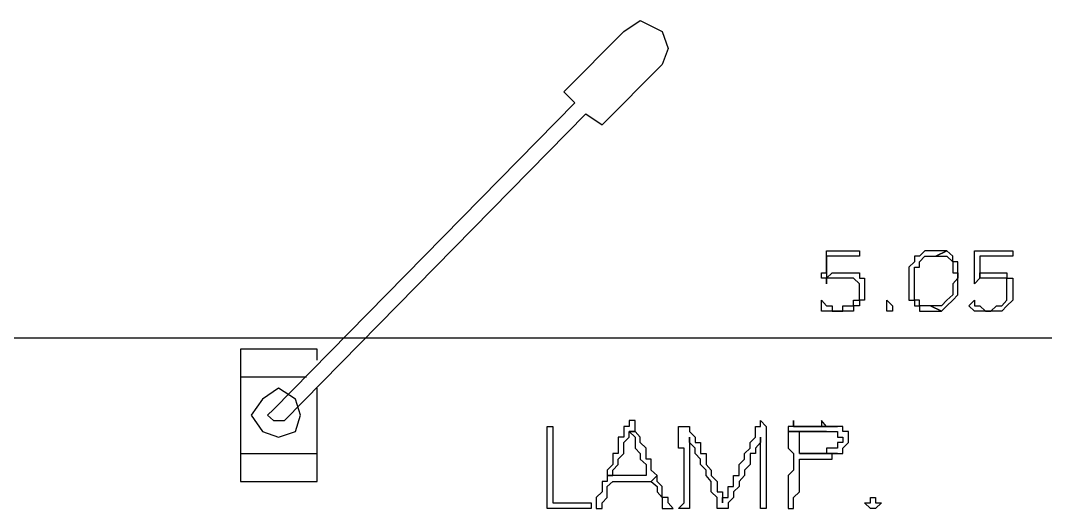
# Model space of a CAD drawing. Header units: millimetres. Extents: x -518.8 to -461.2, y 3.5 to 44.2.
# Drawn here: x -489.921 to -488.73, y 5.08 to 5.647 of the extents above; entities that cross this region are included whole.
import ezdxf

# ---------------------------------------------------------------- set-up
doc = ezdxf.new("R2010")
doc.units = ezdxf.units.MM
doc.header["$MEASUREMENT"] = 0
for name, color, linetype in [('151', 151, 'Continuous'), ('16', 16, 'Continuous'), ('MYSOLIDS', 7, 'Continuous')]:
    doc.layers.add(name, color=color, linetype=linetype)

msp = doc.modelspace()

# ---------------------------------------------------------------- linework, layer by layer
at = {"layer": '151'}
for points in [[(-489.2767, 5.5511), (-489.2895, 5.5639), (-489.2196, 5.6338), (-489.2196, 5.6338), (-489.2008, 5.6466), (-489.1752, 5.6338), (-489.1684, 5.6142), (-489.1752, 5.5954)], [(-489.6143, 5.1819), (-489.2639, 5.5383), (-489.2451, 5.5255), (-489.1752, 5.5954)], [(-489.6271, 5.1947), (-489.2767, 5.5511)], [(-489.576, 5.2646), (-489.6654, 5.2646)], [(-489.6654, 5.2646), (-489.6654, 5.1112)], [(-489.576, 5.2518), (-489.576, 5.2646)], [(-489.5887, 5.2323), (-489.6654, 5.2323)], [(-489.5955, 5.1879), (-489.6015, 5.2067), (-489.6211, 5.2195), (-489.6399, 5.2067), (-489.6527, 5.1879), (-489.6399, 5.1691), (-489.6211, 5.1624), (-489.6015, 5.1691), (-489.5955, 5.1879)], [(-489.576, 5.1112), (-489.576, 5.2195)], [(-489.6271, 5.1947), (-489.6339, 5.1879), (-489.6271, 5.1819), (-489.6211, 5.1819), (-489.6143, 5.1819)], [(-489.6654, 5.1436), (-489.576, 5.1436)], [(-489.6654, 5.1112), (-489.576, 5.1112)]]:
    msp.add_lwpolyline(points, dxfattribs=at)
at = {"layer": '16'}
msp.add_lwpolyline([(-486.2978, 5.2774), (-491.4609, 5.2774)], dxfattribs=at)
at = {"layer": 'MYSOLIDS'}
for points in [[(-488.9842, 5.3729), (-488.9842, 5.3661), (-488.9842, 5.3661), (-488.9842, 5.3661), (-488.9842, 5.3601), (-488.9842, 5.3533), (-488.9842, 5.3533), (-488.9842, 5.3533), (-488.9842, 5.3473), (-488.9775, 5.3533), (-488.9775, 5.3533), (-488.9714, 5.3533), (-488.9714, 5.3533), (-488.9714, 5.3533), (-488.9654, 5.3533), (-488.9654, 5.3533), (-488.9654, 5.3533), (-488.9587, 5.3533), (-488.9527, 5.3533), (-488.9527, 5.3533), (-488.9527, 5.3533), (-488.9459, 5.3533), (-488.9459, 5.3473), (-488.9459, 5.3473), (-488.9399, 5.3473), (-488.9399, 5.3406), (-488.9399, 5.3406), (-488.9399, 5.3345), (-488.9399, 5.3345), (-488.9399, 5.3278), (-488.9399, 5.3278), (-488.9399, 5.3218), (-488.9399, 5.3218), (-488.9459, 5.3218), (-488.9459, 5.315), (-488.9459, 5.315), (-488.9459, 5.315), (-488.9527, 5.315), (-488.9527, 5.309), (-488.9587, 5.309), (-488.9587, 5.309), (-488.9654, 5.309), (-488.9654, 5.309), (-488.9714, 5.309), (-488.9714, 5.309), (-488.9775, 5.309), (-488.9775, 5.309), (-488.9842, 5.309), (-488.9842, 5.309), (-488.9842, 5.309), (-488.9902, 5.309), (-488.9902, 5.315), (-488.9902, 5.315), (-488.9902, 5.315), (-488.9902, 5.315), (-488.9902, 5.3218), (-488.9902, 5.3218), (-488.9842, 5.315), (-488.9842, 5.315), (-488.9842, 5.315), (-488.9842, 5.315), (-488.9842, 5.315), (-488.9775, 5.315), (-488.9775, 5.315), (-488.9775, 5.309), (-488.9714, 5.309), (-488.9714, 5.309), (-488.9714, 5.309), (-488.9654, 5.309), (-488.9654, 5.315), (-488.9587, 5.315), (-488.9587, 5.315), (-488.9527, 5.315), (-488.9527, 5.315), (-488.9527, 5.3218), (-488.9459, 5.3218), (-488.9459, 5.3278), (-488.9459, 5.3278), (-488.9459, 5.3345), (-488.9459, 5.3345), (-488.9459, 5.3406), (-488.9459, 5.3406), (-488.9459, 5.3406), (-488.9527, 5.3473), (-488.9527, 5.3473), (-488.9527, 5.3473), (-488.9527, 5.3473), (-488.9587, 5.3473), (-488.9587, 5.3473), (-488.9654, 5.3473), (-488.9654, 5.3473), (-488.9714, 5.3473), (-488.9714, 5.3473), (-488.9714, 5.3473), (-488.9775, 5.3473), (-488.9775, 5.3473), (-488.9842, 5.3473), (-488.9842, 5.3473), (-488.9842, 5.3406), (-488.9842, 5.3406), (-488.9842, 5.3473), (-488.9842, 5.3473), (-488.9902, 5.3473), (-488.9902, 5.3473), (-488.9902, 5.3473), (-488.9902, 5.3533), (-488.9842, 5.3533), (-488.9842, 5.3601), (-488.9842, 5.3601), (-488.9842, 5.3661), (-488.9842, 5.3729), (-488.9842, 5.3729), (-488.9842, 5.3729), (-488.9842, 5.3729), (-488.9842, 5.3789), (-488.9842, 5.3789), (-488.9842, 5.3789), (-488.9775, 5.3789), (-488.9775, 5.3789), (-488.9714, 5.3789), (-488.9714, 5.3789), (-488.9654, 5.3789), (-488.9654, 5.3789), (-488.9587, 5.3789), (-488.9587, 5.3789), (-488.9527, 5.3789), (-488.9527, 5.3789), (-488.9459, 5.3789), (-488.9459, 5.3789), (-488.9459, 5.3789), (-488.9459, 5.3789), (-488.9459, 5.3789), (-488.9459, 5.3789), (-488.9459, 5.3789), (-488.9459, 5.3729), (-488.9459, 5.3729), (-488.9459, 5.3729), (-488.9527, 5.3729), (-488.9527, 5.3729), (-488.9587, 5.3729), (-488.9587, 5.3729), (-488.9654, 5.3729), (-488.9714, 5.3729), (-488.9714, 5.3729), (-488.9775, 5.3729), (-488.9775, 5.3729), (-488.9842, 5.3729), (-488.9842, 5.3729), (-488.9842, 5.3729), (-488.9842, 5.3729)], [(-488.8572, 5.3789), (-488.8572, 5.3789), (-488.8632, 5.3789), (-488.8632, 5.3789), (-488.8699, 5.3789), (-488.8699, 5.3789), (-488.876, 5.3729), (-488.876, 5.3729), (-488.882, 5.3729), (-488.882, 5.3661), (-488.882, 5.3661), (-488.882, 5.3661), (-488.8887, 5.3601), (-488.8887, 5.3601), (-488.8887, 5.3601), (-488.8887, 5.3533), (-488.8887, 5.3533), (-488.8887, 5.3473), (-488.8887, 5.3473), (-488.8887, 5.3406), (-488.8887, 5.3406), (-488.8887, 5.3345), (-488.8887, 5.3345), (-488.8887, 5.3278), (-488.8887, 5.3278), (-488.8887, 5.3218), (-488.882, 5.3218), (-488.882, 5.315), (-488.882, 5.315), (-488.882, 5.315), (-488.876, 5.315), (-488.876, 5.309), (-488.8699, 5.309), (-488.8699, 5.309), (-488.8699, 5.309), (-488.8632, 5.309), (-488.8632, 5.309), (-488.8572, 5.309), (-488.8572, 5.309), (-488.8504, 5.309), (-488.8504, 5.309), (-488.8504, 5.309), (-488.8632, 5.315), (-488.8632, 5.315), (-488.8632, 5.315), (-488.8699, 5.315), (-488.8699, 5.315), (-488.876, 5.315), (-488.876, 5.315), (-488.876, 5.3218), (-488.882, 5.3218), (-488.882, 5.3278), (-488.882, 5.3278), (-488.882, 5.3278), (-488.882, 5.3345), (-488.882, 5.3345), (-488.882, 5.3406), (-488.882, 5.3406), (-488.882, 5.3473), (-488.882, 5.3473), (-488.882, 5.3533), (-488.882, 5.3533), (-488.882, 5.3601), (-488.882, 5.3601), (-488.876, 5.3601), (-488.876, 5.3661), (-488.876, 5.3661), (-488.876, 5.3661), (-488.8699, 5.3729), (-488.8699, 5.3729), (-488.8699, 5.3729), (-488.8632, 5.3729), (-488.8632, 5.3729), (-488.8572, 5.3729), (-488.8444, 5.3789), (-488.8444, 5.3789), (-488.8444, 5.3789), (-488.8504, 5.3789), (-488.8504, 5.3789), (-488.8572, 5.3789), (-488.8572, 5.3789)], [(-488.8444, 5.3789), (-488.8572, 5.3729), (-488.8572, 5.3729), (-488.8504, 5.3729), (-488.8504, 5.3729), (-488.8444, 5.3729), (-488.8444, 5.3729), (-488.8376, 5.3661), (-488.8376, 5.3661), (-488.8376, 5.3661), (-488.8376, 5.3601), (-488.8376, 5.3601), (-488.8376, 5.3533), (-488.8316, 5.3533), (-488.8316, 5.3473), (-488.8316, 5.3473), (-488.8316, 5.3473), (-488.8376, 5.3406), (-488.8376, 5.3406), (-488.8376, 5.3345), (-488.8376, 5.3345), (-488.8376, 5.3345), (-488.8376, 5.3278), (-488.8376, 5.3278), (-488.8444, 5.3218), (-488.8444, 5.3218), (-488.8444, 5.3218), (-488.8504, 5.315), (-488.8504, 5.315), (-488.8504, 5.315), (-488.8572, 5.315), (-488.8572, 5.315), (-488.8632, 5.315), (-488.8504, 5.309), (-488.8444, 5.315), (-488.8444, 5.315), (-488.8444, 5.315), (-488.8376, 5.3218), (-488.8376, 5.3218), (-488.8376, 5.3218), (-488.8316, 5.3278), (-488.8316, 5.3278), (-488.8316, 5.3345), (-488.8316, 5.3345), (-488.8316, 5.3406), (-488.8316, 5.3406), (-488.8316, 5.3473), (-488.8316, 5.3473), (-488.8316, 5.3533), (-488.8316, 5.3533), (-488.8316, 5.3601), (-488.8316, 5.3601), (-488.8316, 5.3661), (-488.8316, 5.3661), (-488.8376, 5.3661), (-488.8376, 5.3729), (-488.8376, 5.3729), (-488.8376, 5.3729), (-488.8444, 5.3789), (-488.8444, 5.3789)], [(-488.806, 5.3729), (-488.806, 5.3661), (-488.806, 5.3661), (-488.806, 5.3661), (-488.806, 5.3601), (-488.806, 5.3533), (-488.806, 5.3533), (-488.806, 5.3533), (-488.806, 5.3473), (-488.806, 5.3533), (-488.806, 5.3533), (-488.7993, 5.3533), (-488.7993, 5.3533), (-488.7933, 5.3533), (-488.7933, 5.3533), (-488.7865, 5.3533), (-488.7865, 5.3533), (-488.7865, 5.3533), (-488.7805, 5.3533), (-488.7805, 5.3533), (-488.7745, 5.3533), (-488.7745, 5.3533), (-488.7745, 5.3473), (-488.7677, 5.3473), (-488.7677, 5.3473), (-488.7677, 5.3406), (-488.7677, 5.3406), (-488.7677, 5.3345), (-488.7677, 5.3345), (-488.7677, 5.3278), (-488.7677, 5.3278), (-488.7677, 5.3218), (-488.7677, 5.3218), (-488.7677, 5.3218), (-488.7745, 5.315), (-488.7745, 5.315), (-488.7745, 5.315), (-488.7745, 5.315), (-488.7805, 5.309), (-488.7805, 5.309), (-488.7865, 5.309), (-488.7865, 5.309), (-488.7933, 5.309), (-488.7933, 5.309), (-488.7993, 5.309), (-488.7993, 5.309), (-488.806, 5.309), (-488.806, 5.309), (-488.8121, 5.309), (-488.8121, 5.309), (-488.8121, 5.309), (-488.8188, 5.315), (-488.8188, 5.315), (-488.8188, 5.315), (-488.8188, 5.315), (-488.8121, 5.3218), (-488.8121, 5.3218), (-488.8121, 5.315), (-488.8121, 5.315), (-488.8121, 5.315), (-488.8121, 5.315), (-488.806, 5.315), (-488.806, 5.315), (-488.806, 5.315), (-488.7993, 5.309), (-488.7993, 5.309), (-488.7993, 5.309), (-488.7933, 5.309), (-488.7933, 5.309), (-488.7865, 5.315), (-488.7865, 5.315), (-488.7805, 5.315), (-488.7805, 5.315), (-488.7805, 5.315), (-488.7745, 5.3218), (-488.7745, 5.3218), (-488.7745, 5.3278), (-488.7745, 5.3278), (-488.7745, 5.3345), (-488.7745, 5.3345), (-488.7745, 5.3406), (-488.7745, 5.3406), (-488.7745, 5.3406), (-488.7745, 5.3473), (-488.7745, 5.3473), (-488.7805, 5.3473), (-488.7805, 5.3473), (-488.7865, 5.3473), (-488.7865, 5.3473), (-488.7865, 5.3473), (-488.7933, 5.3473), (-488.7933, 5.3473), (-488.7993, 5.3473), (-488.7993, 5.3473), (-488.7993, 5.3473), (-488.806, 5.3473), (-488.806, 5.3473), (-488.806, 5.3473), (-488.8121, 5.3406), (-488.8121, 5.3406), (-488.8121, 5.3473), (-488.8121, 5.3473), (-488.8121, 5.3473), (-488.8121, 5.3473), (-488.8121, 5.3473), (-488.8121, 5.3533), (-488.8121, 5.3533), (-488.8121, 5.3601), (-488.8121, 5.3601), (-488.8121, 5.3661), (-488.8121, 5.3729), (-488.8121, 5.3729), (-488.8121, 5.3729), (-488.8121, 5.3729), (-488.8121, 5.3789), (-488.8121, 5.3789), (-488.806, 5.3789), (-488.806, 5.3789), (-488.7993, 5.3789), (-488.7993, 5.3789), (-488.7933, 5.3789), (-488.7933, 5.3789), (-488.7865, 5.3789), (-488.7865, 5.3789), (-488.7805, 5.3789), (-488.7805, 5.3789), (-488.7805, 5.3789), (-488.7745, 5.3789), (-488.7745, 5.3789), (-488.7745, 5.3789), (-488.7677, 5.3789), (-488.7677, 5.3789), (-488.7677, 5.3789), (-488.7677, 5.3789), (-488.7677, 5.3729), (-488.7745, 5.3729), (-488.7745, 5.3729), (-488.7745, 5.3729), (-488.7805, 5.3729), (-488.7805, 5.3729), (-488.7865, 5.3729), (-488.7933, 5.3729), (-488.7993, 5.3729), (-488.7993, 5.3729), (-488.806, 5.3729), (-488.806, 5.3729), (-488.806, 5.3729), (-488.806, 5.3729), (-488.806, 5.3729), (-488.806, 5.3729)], [(-488.9143, 5.309), (-488.9143, 5.309), (-488.9143, 5.309), (-488.9143, 5.315), (-488.9143, 5.315), (-488.9143, 5.315), (-488.9143, 5.315), (-488.9143, 5.3218), (-488.9143, 5.3218), (-488.9075, 5.315), (-488.9075, 5.315), (-488.9075, 5.315), (-488.9075, 5.315), (-488.9075, 5.309), (-488.9075, 5.309), (-488.9143, 5.309), (-488.9143, 5.309), (-488.9143, 5.309), (-488.9143, 5.309), (-488.9143, 5.309)], [(-489.3023, 5.0864), (-489.2963, 5.0864), (-489.2895, 5.0864), (-489.2895, 5.0864), (-489.2835, 5.0864), (-489.2767, 5.0864), (-489.2767, 5.0864), (-489.2707, 5.0864), (-489.2639, 5.0864), (-489.2639, 5.0864), (-489.2579, 5.0864), (-489.2579, 5.0864), (-489.2579, 5.0864), (-489.2579, 5.0864), (-489.2579, 5.0864), (-489.2579, 5.0797), (-489.2579, 5.0797), (-489.2639, 5.0797), (-489.2707, 5.0797), (-489.2707, 5.0797), (-489.2767, 5.0797), (-489.2767, 5.0797), (-489.2835, 5.0797), (-489.2895, 5.0797), (-489.2895, 5.0797), (-489.2963, 5.0797), (-489.3023, 5.0797), (-489.3023, 5.0797), (-489.3023, 5.0797), (-489.309, 5.0797), (-489.309, 5.0797), (-489.309, 5.0797), (-489.309, 5.0797), (-489.309, 5.0864), (-489.309, 5.0864), (-489.309, 5.0924), (-489.309, 5.0992), (-489.309, 5.0992), (-489.309, 5.1052), (-489.309, 5.1112), (-489.309, 5.118), (-489.309, 5.118), (-489.309, 5.124), (-489.309, 5.1308), (-489.309, 5.1368), (-489.309, 5.1368), (-489.309, 5.1368), (-489.309, 5.1436), (-489.309, 5.1496), (-489.309, 5.1563), (-489.309, 5.1563), (-489.309, 5.1624), (-489.309, 5.1691), (-489.309, 5.1751), (-489.309, 5.1751), (-489.309, 5.1751), (-489.309, 5.1751), (-489.3023, 5.1751), (-489.3023, 5.1751), (-489.3023, 5.1751), (-489.3023, 5.1751), (-489.3023, 5.1751), (-489.3023, 5.1751), (-489.3023, 5.1751), (-489.3023, 5.1691), (-489.3023, 5.1624), (-489.3023, 5.1563), (-489.3023, 5.1563), (-489.3023, 5.1496), (-489.3023, 5.1436), (-489.3023, 5.1436), (-489.3023, 5.1368), (-489.3023, 5.1308), (-489.3023, 5.124), (-489.3023, 5.124), (-489.3023, 5.118), (-489.3023, 5.118), (-489.3023, 5.1112), (-489.3023, 5.1052), (-489.3023, 5.1052), (-489.3023, 5.0992), (-489.3023, 5.0992), (-489.3023, 5.0924), (-489.3023, 5.0864), (-489.3023, 5.0864), (-489.3023, 5.0864), (-489.3023, 5.0864), (-489.3023, 5.0864)], [(-489.2136, 5.1819), (-489.2136, 5.1819), (-489.2136, 5.1819), (-489.2136, 5.1751), (-489.2196, 5.1751), (-489.2196, 5.1691), (-489.2196, 5.1624), (-489.2263, 5.1624), (-489.2263, 5.1563), (-489.2263, 5.1436), (-489.2324, 5.1436), (-489.2324, 5.1368), (-489.2324, 5.1368), (-489.2324, 5.1308), (-489.2391, 5.124), (-489.2391, 5.124), (-489.2391, 5.118), (-489.2324, 5.118), (-489.2324, 5.118), (-489.2324, 5.124), (-489.2263, 5.1308), (-489.2263, 5.1368), (-489.2263, 5.1368), (-489.2263, 5.1368), (-489.2196, 5.1436), (-489.2196, 5.1496), (-489.2196, 5.1496), (-489.2196, 5.1563), (-489.2136, 5.1624), (-489.2136, 5.1624), (-489.2136, 5.1691), (-489.2068, 5.1691), (-489.2068, 5.1751), (-489.2068, 5.1819), (-489.2136, 5.1819), (-489.2136, 5.1819)], [(-489.1436, 5.1624), (-489.1436, 5.1563), (-489.1436, 5.1563), (-489.1436, 5.1496), (-489.1436, 5.1436), (-489.1436, 5.1368), (-489.1436, 5.1368), (-489.1436, 5.1368), (-489.1436, 5.1308), (-489.1436, 5.124), (-489.1436, 5.118), (-489.1436, 5.118), (-489.1436, 5.1112), (-489.1436, 5.1052), (-489.1436, 5.1052), (-489.1436, 5.0992), (-489.1436, 5.0924), (-489.1436, 5.0924), (-489.1436, 5.0864), (-489.1436, 5.0797), (-489.1496, 5.0797), (-489.1496, 5.0797), (-489.1496, 5.0797), (-489.1496, 5.0797), (-489.1496, 5.0797), (-489.1496, 5.0797), (-489.1564, 5.0797), (-489.1564, 5.0797), (-489.1496, 5.0864), (-489.1496, 5.0864), (-489.1496, 5.0924), (-489.1496, 5.0924), (-489.1496, 5.0992), (-489.1496, 5.1052), (-489.1496, 5.1052), (-489.1496, 5.1112), (-489.1496, 5.118), (-489.1496, 5.124), (-489.1496, 5.1308), (-489.1496, 5.1308), (-489.1496, 5.1368), (-489.1496, 5.1436), (-489.1496, 5.1496), (-489.1564, 5.1496), (-489.1564, 5.1563), (-489.1564, 5.1624), (-489.1564, 5.1624), (-489.1564, 5.1691), (-489.1564, 5.1691), (-489.1564, 5.1751), (-489.1564, 5.1751), (-489.1496, 5.1751), (-489.1496, 5.1751), (-489.1496, 5.1751), (-489.1496, 5.1751), (-489.1496, 5.1751), (-489.1436, 5.1751), (-489.1436, 5.1691), (-489.1369, 5.1624), (-489.1369, 5.1624), (-489.1369, 5.1563), (-489.1369, 5.1563), (-489.1308, 5.1563), (-489.1308, 5.1496), (-489.1308, 5.1436), (-489.1241, 5.1436), (-489.1241, 5.1368), (-489.1241, 5.1308), (-489.1181, 5.124), (-489.1181, 5.124), (-489.1181, 5.118), (-489.1181, 5.118), (-489.1113, 5.1112), (-489.1113, 5.1052), (-489.1113, 5.0992), (-489.1053, 5.0992), (-489.1053, 5.0924), (-489.1053, 5.0864), (-489.1053, 5.0864), (-489.1053, 5.0924), (-489.0985, 5.0924), (-489.0985, 5.0992), (-489.0985, 5.0992), (-489.0985, 5.1052), (-489.0925, 5.1052), (-489.0925, 5.1112), (-489.0925, 5.118), (-489.0857, 5.118), (-489.0857, 5.124), (-489.0857, 5.1308), (-489.0797, 5.1368), (-489.0797, 5.1368), (-489.0797, 5.1436), (-489.073, 5.1496), (-489.073, 5.1563), (-489.073, 5.1563), (-489.0669, 5.1624), (-489.0669, 5.1691), (-489.0669, 5.1691), (-489.0669, 5.1751), (-489.0609, 5.1751), (-489.0609, 5.1751), (-489.0609, 5.1819), (-489.0609, 5.1819), (-489.0542, 5.1751), (-489.0542, 5.1751), (-489.0542, 5.1751), (-489.0542, 5.1751), (-489.0542, 5.0864), (-489.0542, 5.0797), (-489.0542, 5.0797), (-489.0542, 5.0797), (-489.0542, 5.0797), (-489.0609, 5.0797), (-489.0609, 5.0797), (-489.0609, 5.0864), (-489.0609, 5.0864), (-489.0609, 5.1624), (-489.0609, 5.1563), (-489.0669, 5.1496), (-489.0669, 5.1436), (-489.073, 5.1436), (-489.073, 5.1368), (-489.073, 5.1308), (-489.0797, 5.124), (-489.0797, 5.118), (-489.0797, 5.118), (-489.0857, 5.1112), (-489.0857, 5.1112), (-489.0857, 5.1052), (-489.0857, 5.1052), (-489.0925, 5.0992), (-489.0925, 5.0992), (-489.0925, 5.0924), (-489.0925, 5.0924), (-489.0985, 5.0864), (-489.0985, 5.0797), (-489.1053, 5.0797), (-489.1053, 5.0797), (-489.1053, 5.0797), (-489.1053, 5.0797), (-489.1053, 5.0797), (-489.1113, 5.0797), (-489.1113, 5.0864), (-489.1113, 5.0924), (-489.1113, 5.0924), (-489.1113, 5.0924), (-489.1181, 5.0992), (-489.1181, 5.1052), (-489.1181, 5.1112), (-489.1241, 5.118), (-489.1241, 5.118), (-489.1241, 5.124), (-489.1308, 5.1308), (-489.1308, 5.1308), (-489.1308, 5.1368), (-489.1369, 5.1436), (-489.1369, 5.1436), (-489.1369, 5.1496), (-489.1369, 5.1496), (-489.1436, 5.1563), (-489.1436, 5.1624), (-489.1436, 5.1624), (-489.1436, 5.1624), (-489.1436, 5.1624), (-489.1436, 5.1624), (-489.1436, 5.1624)], [(-489.0226, 5.1819), (-489.0226, 5.1751), (-489.0286, 5.1751), (-489.0286, 5.1751), (-489.0286, 5.1691), (-488.9842, 5.1691), (-488.9842, 5.1691), (-488.9775, 5.1691), (-488.9775, 5.1691), (-488.9714, 5.1691), (-488.9714, 5.1691), (-488.9714, 5.1624), (-488.9654, 5.1624), (-488.9654, 5.1563), (-488.9714, 5.1563), (-488.9714, 5.1496), (-488.9775, 5.1496), (-488.9775, 5.1496), (-488.9842, 5.1496), (-488.9842, 5.1436), (-488.9902, 5.1436), (-488.9902, 5.1436), (-488.997, 5.1436), (-489.003, 5.1436), (-489.0098, 5.1436), (-489.0098, 5.1436), (-489.0158, 5.1436), (-488.9714, 5.1436), (-488.9714, 5.1436), (-488.9654, 5.1436), (-488.9654, 5.1496), (-488.9654, 5.1496), (-488.9587, 5.1563), (-488.9587, 5.1624), (-488.9587, 5.1624), (-488.9587, 5.1691), (-488.9654, 5.1691), (-488.9654, 5.1751), (-488.9714, 5.1751), (-489.0226, 5.1751), (-489.0226, 5.1751), (-489.0226, 5.1819), (-489.0226, 5.1819)], [(-488.9902, 5.1819), (-488.9902, 5.1751), (-488.997, 5.1751), (-489.003, 5.1751), (-489.003, 5.1751), (-489.0098, 5.1751), (-489.0158, 5.1751), (-489.0226, 5.1751), (-488.9714, 5.1751), (-488.9714, 5.1751), (-488.9775, 5.1751), (-488.9842, 5.1751), (-488.9902, 5.1819), (-488.9902, 5.1819)], [(-489.2068, 5.1691), (-489.2136, 5.1691), (-489.2136, 5.1691), (-489.2068, 5.1624), (-489.2068, 5.1563), (-489.2068, 5.1563), (-489.2068, 5.1496), (-489.2008, 5.1436), (-489.2008, 5.1436), (-489.2008, 5.1368), (-489.2008, 5.1368), (-489.194, 5.1308), (-489.194, 5.124), (-489.194, 5.118), (-489.2324, 5.118), (-489.2391, 5.118), (-489.2391, 5.1112), (-489.2451, 5.1112), (-489.2451, 5.1052), (-489.2451, 5.0992), (-489.2451, 5.0992), (-489.2519, 5.0924), (-489.2519, 5.0864), (-489.2519, 5.0864), (-489.2519, 5.0864), (-489.2519, 5.0797), (-489.2451, 5.0797), (-489.2451, 5.0797), (-489.2451, 5.0797), (-489.2451, 5.0864), (-489.2391, 5.0924), (-489.2391, 5.0924), (-489.2391, 5.0992), (-489.2391, 5.1052), (-489.2391, 5.1052), (-489.2324, 5.1112), (-489.188, 5.1112), (-489.1812, 5.118), (-489.1812, 5.118), (-489.188, 5.124), (-489.188, 5.1308), (-489.188, 5.1308), (-489.188, 5.1368), (-489.194, 5.1368), (-489.194, 5.1436), (-489.194, 5.1496), (-489.194, 5.1496), (-489.2008, 5.1563), (-489.2008, 5.1563), (-489.2008, 5.1563), (-489.2008, 5.1624), (-489.2068, 5.1691), (-489.2068, 5.1691), (-489.2068, 5.1691)], [(-489.0286, 5.1691), (-489.0286, 5.1691), (-489.0286, 5.1691), (-489.0286, 5.1624), (-489.0286, 5.1624), (-489.0286, 5.1563), (-489.0286, 5.1496), (-489.0286, 5.1496), (-489.0226, 5.1436), (-489.0226, 5.1368), (-489.0226, 5.1308), (-489.0226, 5.1308), (-489.0226, 5.124), (-489.0286, 5.118), (-489.0286, 5.1112), (-489.0286, 5.1112), (-489.0286, 5.1052), (-489.0286, 5.0992), (-489.0286, 5.0924), (-489.0286, 5.0924), (-489.0286, 5.0864), (-489.0286, 5.0797), (-489.0286, 5.0797), (-489.0226, 5.0797), (-489.0226, 5.0797), (-489.0226, 5.0864), (-489.0226, 5.0864), (-489.0226, 5.0864), (-489.0226, 5.0924), (-489.0158, 5.0992), (-489.0158, 5.1052), (-489.0158, 5.1052), (-489.0158, 5.1112), (-489.0158, 5.118), (-489.0158, 5.124), (-489.0158, 5.124), (-489.0158, 5.1308), (-489.0158, 5.1308), (-489.0158, 5.1368), (-489.0158, 5.1368), (-489.0158, 5.1368), (-489.0098, 5.1368), (-489.003, 5.1368), (-488.997, 5.1368), (-488.9902, 5.1368), (-488.9902, 5.1368), (-488.9842, 5.1368), (-488.9775, 5.1368), (-488.9775, 5.1436), (-488.9714, 5.1436), (-489.0158, 5.1436), (-489.0158, 5.1436), (-489.0158, 5.1496), (-489.0158, 5.1496), (-489.0158, 5.1563), (-489.0158, 5.1624), (-489.0158, 5.1691), (-489.0158, 5.1691), (-489.0158, 5.1691), (-489.0098, 5.1691), (-489.003, 5.1691), (-489.003, 5.1691), (-489.003, 5.1691), (-488.997, 5.1691), (-488.9902, 5.1691), (-488.9842, 5.1691), (-489.0286, 5.1691), (-489.0286, 5.1691)], [(-489.1812, 5.118), (-489.188, 5.1112), (-489.188, 5.1112), (-489.188, 5.1112), (-489.1812, 5.1052), (-489.1812, 5.0992), (-489.1812, 5.0992), (-489.1752, 5.0924), (-489.1752, 5.0864), (-489.1752, 5.0797), (-489.1684, 5.0797), (-489.1684, 5.0797), (-489.1684, 5.0797), (-489.1624, 5.0797), (-489.1684, 5.0864), (-489.1684, 5.0924), (-489.1752, 5.0924), (-489.1752, 5.0992), (-489.1752, 5.1052), (-489.1812, 5.1112), (-489.1812, 5.118), (-489.1812, 5.118)], [(-488.9331, 5.0797), (-488.9331, 5.0797), (-488.9331, 5.0797), (-488.9399, 5.0864), (-488.9399, 5.0864), (-488.9331, 5.0864), (-488.9331, 5.0924), (-488.9331, 5.0924), (-488.9271, 5.0924), (-488.9271, 5.0924), (-488.9271, 5.0924), (-488.9271, 5.0864), (-488.9203, 5.0864), (-488.9271, 5.0797), (-488.9271, 5.0797), (-488.9271, 5.0797), (-488.9331, 5.0797), (-488.9331, 5.0797), (-488.9331, 5.0797), (-488.9331, 5.0797)]]:
    msp.add_lwpolyline(points, dxfattribs=at)

doc.saveas('drawing.dxf')
